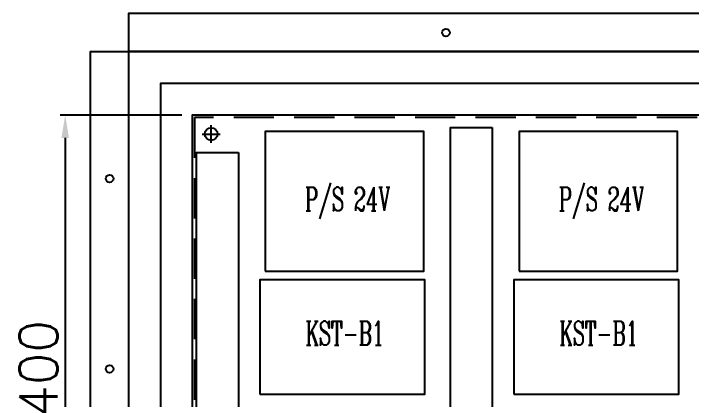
# Model space of a CAD drawing. Extents: x -276 to 10601, y -180 to 3883.
# Drawn here: x 2352 to 2886, y 2251 to 2555 of the extents above; entities that cross this region are included whole.
import ezdxf
from ezdxf.enums import TextEntityAlignment as Align

# ---------------------------------------------------------------- set-up
doc = ezdxf.new("R2010")
doc.units = 0
doc.header["$LTSCALE"] = 10
doc.header["$MEASUREMENT"] = 0
doc.linetypes.add('CONTINOUS', pattern=[0])
doc.linetypes.add('HIDDEN', pattern=[9.525, 6.35, -3.175])
doc.layers.get('0').update_dxf_attribs({"linetype": 'CONTINUOUS'})
doc.layers.get('Defpoints').update_dxf_attribs({"linetype": 'CONTINUOUS'})
for name, color, linetype in [('TEXT', 2, 'CONTINUOUS'), ('中心孔', 82, 'CONTINUOUS'), ('底板開孔', 33, 'CONTINUOUS')]:
    doc.layers.add(name, color=color, linetype=linetype)
doc.styles.add('CHINA', font='ROMANC.SHX', dxfattribs={"width": 0.8, "bigfont": 'stsl.shx'})
doc.styles.add('STSL', font='simplex', dxfattribs={"bigfont": 'STSL.SHX'})
doc.dimstyles.get("Standard").update_dxf_attribs({"dimtxt": 0.18, "dimasz": 0.18, "dimexe": 0.18, "dimexo": 0.0625, "dimgap": 0.09, "dimtad": 0, "dimtih": 1, "dimtoh": 1, "dimdec": 0, "dimzin": 0, "dimdsep": 46, "dimtxsty": 'Standard', "dimcen": 0.09, "dimadec": 1, "dimazin": 0, "dimtfac": 1, "dimtdec": 0, "dimtofl": 0, "dimtmove": 0, "dimatfit": 3, "dimfxl": 0, "dimtolj": 1, "dimtzin": 0, "dimarcsym": 0})

# ---------------------------------------------------------------- blocks, each defined once
blk = doc.blocks.new('A-螺絲孔-0J')
at = {"layer": '中心孔', "linetype": 'CONTINOUS', "ltscale": 10}
for p, q in [((0, 7), (0, -7)), ((-7, 0), (7, 0))]:
    blk.add_line(p, q, dxfattribs=at)
at = {"layer": '底板開孔', "linetype": 'CONTINOUS', "ltscale": 10}
blk.add_circle((0, 0), 5, dxfattribs=at)
blk = doc.blocks.new('*D20')
at = {"color": 3, "lineweight": -2, "ltscale": 0.5, "transparency": 16777216}
for p, q in [((2484.73, 2474.91), (2388.72, 2474.91)), ((2392.72, 2456.91), (2392.72, 2092.91)), ((2484.73, 2074.91), (2388.72, 2074.91))]:
    blk.add_line(p, q, dxfattribs=at)
at = {"color": 3, "ltscale": 0.5, "transparency": 16777216}
for points in [[(2389.72, 2456.91), (2395.72, 2456.91), (2392.72, 2474.91)], [(2389.72, 2092.91), (2395.72, 2092.91), (2392.72, 2074.91)]]:
    blk.add_solid(points, dxfattribs=at)
at = {"layer": 'Defpoints', "color": 0, "ltscale": 0.5, "transparency": 16777216}
for p in [(2492.73, 2474.91), (2392.72, 2074.91), (2492.73, 2074.91)]:
    blk.add_point(p, dxfattribs=at)
at = {"color": 3, "ltscale": 0.5, "transparency": 16777216, "insert": (2371.72, 2274.91), "char_height": 30, "attachment_point": 5, "rotation": 90, "style": 'STSL'}
blk.add_mtext('\\A1;400', dxfattribs=at)
blk = doc.blocks.new('A$C77C6480A')
at = {"ltscale": 0.5}
blk.add_lwpolyline([(0, 0), (130, 0), (130, 90), (0, 90)], close=True, dxfattribs=at)
at = {"layer": 'TEXT', "style": 'CHINA', "width": 0.6}
blk.add_text('KST-B1', height=18.728, dxfattribs=at).set_placement((66.86, 38.73), align=Align.CENTER)
blk = doc.blocks.new('A$C4AA26FD3')
at = {"ltscale": 0.5}
blk.add_lwpolyline([(0, 0), (125, 0), (125, 110), (0, 110)], close=True, dxfattribs=at)
at = {"layer": 'TEXT', "style": 'CHINA', "width": 0.6}
blk.add_text('P/S 24V', height=18.728, dxfattribs=at).set_placement((64.95, 47.39), align=Align.CENTER)

msp = doc.modelspace()

# ---------------------------------------------------------------- linework, layer by layer
at = {"color": 1, "ltscale": 0.5}
for points in [[(2442.73, 2524.91), (3942.73, 2524.91), (3942.73, 2554.91), (2442.73, 2554.91)], [(2442.73, 2024.91), (2412.73, 2024.91), (2412.73, 2524.91), (2442.73, 2524.91)]]:
    msp.add_lwpolyline(points, close=True, dxfattribs=at)
at = {"color": 2, "ltscale": 0.5}
for points in [[(2442.73, 2024.91), (3942.73, 2024.91), (3942.73, 2524.91), (2442.73, 2524.91)], [(2467.73, 2049.91), (3917.73, 2049.91), (3917.73, 2499.91), (2467.73, 2499.91)]]:
    msp.add_lwpolyline(points, close=True, dxfattribs=at)
at = {"ltscale": 0.5}
msp.add_lwpolyline([(3892.73, 2074.91), (3892.73, 2474.91), (2492.73, 2474.91), (2492.73, 2074.91)], close=True, dxfattribs=at)
at = {"color": 5, "linetype": 'HIDDEN', "ltscale": 0.5}
msp.add_lwpolyline([(3890.73, 2076.91), (3890.73, 2472.91), (2494.73, 2472.91), (2494.73, 2076.91)], close=True, dxfattribs=at)
at = {"color": 4, "ltscale": 0.5}
for points in [[(2729.23, 2465.24), (2729.23, 2118.22), (2696.23, 2118.22), (2696.23, 2465.24)], [(2529.23, 2445.32), (2529.23, 2114.72), (2496.23, 2114.72), (2496.23, 2445.32)]]:
    msp.add_lwpolyline(points, close=True, dxfattribs=at)
at = {"ltscale": 0.5}
for centre in [(2692.73, 2539.91), (2427.73, 2424.91), (2427.73, 2274.91)]:
    msp.add_circle(centre, 3, dxfattribs=at)

# ---------------------------------------------------------------- block references
at = {"ltscale": 0.5, "rotation": 90}
msp.add_blockref('A-螺絲孔-0J', (2507.73, 2459.91), dxfattribs=at)
at = {"ltscale": 0.5}
for name, p in [('A$C4AA26FD3', (2550.31, 2351.94)), ('A$C4AA26FD3', (2750.31, 2351.94)), ('A$C77C6480A', (2546.13, 2254.98)), ('A$C77C6480A', (2746.13, 2254.98))]:
    msp.add_blockref(name, p, dxfattribs=at)

# ---------------------------------------------------------------- dimensions: what is measured, and where the dimension line sits
dim = msp.add_linear_dim(base=(2392.72, 2074.91), p1=(2492.73, 2474.91), p2=(2492.73, 2074.91), angle=90, dimstyle='Standard', override={"dimscale": 2, "dimtxt": 15, "dimasz": 9, "dimexe": 2, "dimexo": 4, "dimgap": 3, "dimtad": 1, "dimtih": 0, "dimtoh": 0, "dimdec": 1, "dimzin": 8, "dimtxsty": 'STSL', "dimcen": 0, "dimclrd": 3, "dimclre": 3, "dimclrt": 3, "dimtdec": 1, "dimtix": 1, "dimfxl": 1.5}, dxfattribs=at)
dim.commit()
dim.dimension.update_dxf_attribs({"geometry": '*D20', "text_midpoint": (2371.72, 2274.91)})

doc.saveas('drawing.dxf')
